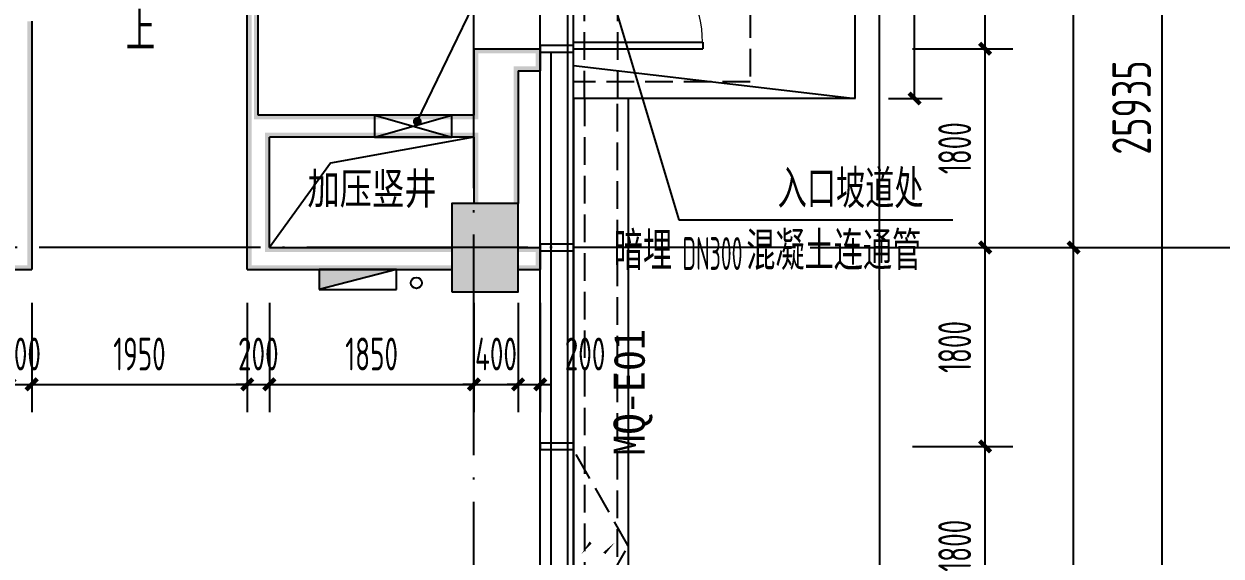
# Model space of a CAD drawing. Extents: x -228436 to 200315, y -41539 to 163917.
# Drawn here: x 53430 to 64259, y 6206 to 11025 of the extents above; entities that cross this region are included whole.
import ezdxf

# ---------------------------------------------------------------- set-up
doc = ezdxf.new("R2010")
doc.units = 0
doc.header["$LTSCALE"] = 1000
doc.header["$MEASUREMENT"] = 0
for name, pattern in [('13#楼幕墙$0$DASH', [0.35, 0.25, -0.1]), ('X-104 13#平面$0$ACAD_ISO05W100', [34, 24, -3, 0.5, -3, 0.5, -3]), ('X-104 13#平面$0$DASH', [0.35, 0.25, -0.1]), ('X-104 13#平面$0$DOTE', [2.42, 2, -0.2, 0.02, -0.2])]:
    doc.linetypes.add(name, pattern=pattern)
for name, color, linetype in [('01-标注_尺寸', 124, 'Continuous'), ('01-标注_符号', 200, 'Continuous'), ('02-TEXT_标注', 130, 'Continuous'), ('13#楼幕墙$0$A-C_幕墙龙骨', 133, 'Continuous'), ('13#楼幕墙$0$A-C_玻璃幕墙', 140, 'Continuous'), ('13#楼幕墙$0$A-C_窗', 140, 'Continuous'), ('13#楼幕墙$0$DOOR_FIRE', 220, 'Continuous'), ('PUB_HATCH', 8, 'Continuous'), ('PUB_WALL', 9, 'Continuous'), ('X-104 13#平面$0$01-标注_轴线坐标', 132, 'Continuous'), ('X-104 13#平面$0$02-TEXT_房间', 7, 'Continuous'), ('X-104 13#平面$0$02-TEXT_标注', 130, 'Continuous'), ('X-104 13#平面$0$A-C_玻璃幕墙', 140, 'Continuous'), ('X-104 13#平面$0$A-E_楼梯', 171, 'Continuous'), ('X-104 13#平面$0$A-O_散水', 134, 'Continuous'), ('X-104 13#平面$0$A-TECH_暖通', 6, 'Continuous'), ('X-104 13#平面$0$A-TECH_水', 3, 'Continuous'), ('X-104 13#平面$0$A-TECH_结构', 21, 'Continuous'), ('X-104 13#平面$0$A_AXIS-轴线', 36, 'X-104 13#平面$0$DOTE'), ('X-104 13#平面$0$A_STR-砌块墙', 121, 'Continuous'), ('X-104 13#平面$0$A_STR-砼柱', 51, 'Continuous'), ('X-104 13#平面$0$DIM_SYMB', 3, 'Continuous'), ('X-104 13#平面$0$M-道路 边线', 151, 'Continuous'), ('X-104 13#平面$0$PUB_TEXT', 7, 'Continuous')]:
    doc.layers.add(name, color=color, linetype=linetype)
doc.styles.add('_TCH_DIM', font='ros1.shx', dxfattribs={"width": 0.8, "bigfont": 'jd.shx'})
doc.styles.add('_TCH_DIM_T3', font='ros1.shx', dxfattribs={"width": 0.705882, "bigfont": 'jd.shx'})
doc.styles.add('X-104 13#平面$0$_TCH_AXIS', font='STXIHEI_0.TTF', dxfattribs={"width": 0.75})
doc.styles.add('X-104 13#平面$0$_TCH_DIM', font='ros1.shx', dxfattribs={"width": 0.8, "bigfont": 'jd.shx'})
doc.styles.add('X-104 13#平面$0$_TCH_DIM_T3', font='ros1.shx', dxfattribs={"width": 0.8, "bigfont": 'jd.shx'})
doc.styles.add('X-104 13#平面$0$_TCH_SPACE', font='STXIHEI_0.TTF', dxfattribs={"width": 0.75, "height": 5})
doc.dimstyles.new('_TCH_ARCH&&100', dxfattribs={"dimtxt": 297.5, "dimasz": 100, "dimexe": 250, "dimexo": 300, "dimgap": 126.25, "dimtad": 1, "dimdec": 0, "dimzin": 0, "dimdsep": 46, "dimtxsty": '_TCH_DIM_T3', "dimblk": 'ARCHTICK', "dimcen": 0.09, "dimclrt": 7, "dimazin": 2, "dimtfac": 1, "dimtdec": 0, "dimtix": 1, "dimtmove": 2, "dimatfit": 3, "dimfxl": 0, "dimtolj": 1, "dimtzin": 0, "dimarcsym": 0})
doc.dimstyles.new('X-104 13#平面$0$_TCH_ARCH&&100', dxfattribs={"dimtxt": 350, "dimasz": 100, "dimexe": 250, "dimexo": 300, "dimgap": 100, "dimtad": 1, "dimdec": 0, "dimzin": 0, "dimdsep": 46, "dimtxsty": 'X-104 13#平面$0$_TCH_DIM_T3', "dimblk": 'X-104 13#平面$0$_ArchTick', "dimcen": 0.09, "dimclrt": 7, "dimazin": 2, "dimtfac": 1, "dimtdec": 0, "dimtix": 1, "dimtmove": 2, "dimatfit": 3, "dimfxl": 0, "dimtolj": 1, "dimtzin": 0, "dimarcsym": 0})

# ---------------------------------------------------------------- blocks, each defined once
blk = doc.blocks.new('X-104 13#平面$0$_ArchTick')
at = {"color": 0, "linetype": 'ByBlock', "const_width": 0.4}
blk.add_lwpolyline([(-0.5, -0.5), (0.5, 0.5)], dxfattribs=at)
blk = doc.blocks.new('*D761')
at = {"layer": 'Defpoints', "color": 0, "transparency": 16777216}
for p in [(60425, 23235), (63725, 23235), (60425, -2700)]:
    blk.add_point(p, dxfattribs=at)
at = {"layer": 'X-104 13#平面$0$01-标注_轴线坐标', "color": 0, "lineweight": -2, "transparency": 16777216}
for p, q in [((60725, 23235), (63975, 23235)), ((63725, -2700), (63725, 23235)), ((60725, -2700), (63975, -2700))]:
    blk.add_line(p, q, dxfattribs=at)
at = {"layer": 'X-104 13#平面$0$01-标注_轴线坐标', "color": 0, "lineweight": -2, "transparency": 16777216, "xscale": 100, "yscale": 100, "zscale": 100}
for p, rotation in [((63725, 23235), 90), ((63725, -2700), 270)]:
    blk.add_blockref('X-104 13#平面$0$_ArchTick', p, dxfattribs=dict(at, rotation=rotation))
at = {"layer": 'X-104 13#平面$0$01-标注_轴线坐标', "color": 7, "transparency": 16777216, "insert": (63450, 10268), "char_height": 350, "attachment_point": 5, "rotation": 90, "style": 'X-104 13#平面$0$_TCH_DIM_T3'}
blk.add_mtext('\\A1;25935', dxfattribs=at)
blk = doc.blocks.new('*D763')
at = {"layer": 'Defpoints', "color": 0, "transparency": 16777216}
for p in [(60425, 9000), (62925, 9000), (60425, 0)]:
    blk.add_point(p, dxfattribs=at)
at = {"layer": 'X-104 13#平面$0$01-标注_轴线坐标', "color": 0, "lineweight": -2, "transparency": 16777216}
for p, q in [((60725, 9000), (63175, 9000)), ((62925, 0), (62925, 9000)), ((60725, 0), (63175, 0))]:
    blk.add_line(p, q, dxfattribs=at)
at = {"layer": 'X-104 13#平面$0$01-标注_轴线坐标', "color": 0, "lineweight": -2, "transparency": 16777216, "xscale": 100, "yscale": 100, "zscale": 100}
for p, rotation in [((62925, 9000), 90), ((62925, 0), 270)]:
    blk.add_blockref('X-104 13#平面$0$_ArchTick', p, dxfattribs=dict(at, rotation=rotation))
at = {"layer": 'X-104 13#平面$0$01-标注_轴线坐标', "color": 7, "transparency": 16777216, "insert": (62650, 4500), "char_height": 350, "attachment_point": 5, "rotation": 90, "style": 'X-104 13#平面$0$_TCH_DIM_T3'}
blk.add_mtext('\\A1;9000', dxfattribs=at)
blk = doc.blocks.new('*D764')
at = {"layer": 'Defpoints', "color": 0, "transparency": 16777216}
for p in [(60425, 14400), (62925, 14400), (60425, 9000)]:
    blk.add_point(p, dxfattribs=at)
at = {"layer": 'X-104 13#平面$0$01-标注_轴线坐标', "color": 0, "lineweight": -2, "transparency": 16777216}
for p, q in [((60725, 14400), (63175, 14400)), ((62925, 9000), (62925, 14400)), ((60725, 9000), (63175, 9000))]:
    blk.add_line(p, q, dxfattribs=at)
at = {"layer": 'X-104 13#平面$0$01-标注_轴线坐标', "color": 0, "lineweight": -2, "transparency": 16777216, "xscale": 100, "yscale": 100, "zscale": 100}
for p, rotation in [((62925, 14400), 90), ((62925, 9000), 270)]:
    blk.add_blockref('X-104 13#平面$0$_ArchTick', p, dxfattribs=dict(at, rotation=rotation))
at = {"layer": 'X-104 13#平面$0$01-标注_轴线坐标', "color": 7, "transparency": 16777216, "insert": (62650, 11700), "char_height": 350, "attachment_point": 5, "rotation": 90, "style": 'X-104 13#平面$0$_TCH_DIM_T3'}
blk.add_mtext('\\A1;5400', dxfattribs=at)
blk = doc.blocks.new('13#楼幕墙$0$A$C62EA228A')
at = {"linetype": '13#楼幕墙$0$DASH'}
blk.add_lwpolyline([(10, -300), (-860, -797), (-1730, -300)], dxfattribs=at)
at = {"layer": '13#楼幕墙$0$A-C_玻璃幕墙', "color": 1}
blk.add_lwpolyline([(-889, -674, 0, 25, 0), (-792, -580, 0, 0, 0), (-890, -456, 25, 0, 0), (-786, -374, 0, 0, 0)], format="xyseb", dxfattribs=at)
blk = doc.blocks.new('13#楼幕墙$0$A$C7A413A1D')
blk.add_lwpolyline([(-70, -300), (-10, -300), (-10, 0), (-70, 0)], close=True)
blk = doc.blocks.new('13#楼幕墙$0$$DorLib2D$00000001')
for p, q in [((0.45, 0.975), (0.5, 0.975)), ((0.45, 0), (0.45, 0.975)), ((0.5, 0), (0.5, 0.975)), ((0.5, 0), (0.45, 0))]:
    blk.add_line(p, q)
at = {"lineweight": 13}
blk.add_arc((0.475, 0), 0.975, 91.46928, 180, dxfattribs=at)
blk = doc.blocks.new('13#楼幕墙')
at = {"layer": '13#楼幕墙$0$A-C_玻璃幕墙'}
for p, q in [((58100, -800), (58100, 18820)), ((58200, -900), (58200, 10770)), ((58350, -1050), (58350, 10770))]:
    blk.add_line(p, q, dxfattribs=at)
blk.add_lwpolyline([(4493, 15500), (-900, 15500), (-900, -1700), (22100, -1700), (22100, -1100), (58400, -1100), (58400, 18960), (53293, 23245), (37800, 14300), (37800, 10200), (12500, 10200), (4493, 15500)], dxfattribs=at)
at = {"layer": '13#楼幕墙$0$A-C_幕墙龙骨', "rotation": 90}
for p in [(58100, 10840), (58100, 9040), (58100, 7240)]:
    blk.add_blockref('13#楼幕墙$0$A$C7A413A1D', p, dxfattribs=at)
at = {"layer": '13#楼幕墙$0$A-C_窗', "xscale": -1, "rotation": 90}
blk.add_blockref('13#楼幕墙$0$A$C62EA228A', (58100, 5440), dxfattribs=at)
at = {"layer": '13#楼幕墙$0$DOOR_FIRE', "xscale": 1200.000000000032, "yscale": 1200.000000000032, "zscale": 1200.000000000032, "rotation": 270}
blk.add_blockref('13#楼幕墙$0$$DorLib2D$00000001', (58400, 11400), dxfattribs=at)
blk = doc.blocks.new('X-104 13#平面$0$$TwtSys$00000434')
for p, q in [((-0.5, 0.5), (-0.5, -0.5)), ((-0.5, -0.5), (0.5, 0.5)), ((0.5, 0.5), (-0.5, 0.5)), ((0.5, -0.5), (0.5, 0.5)), ((-0.5, -0.5), (0.5, -0.5))]:
    blk.add_line(p, q)
blk.add_solid([(0.5, -0.5), (0.5, 0.5), (-0.5, -0.5)])
blk = doc.blocks.new('X-104 13#平面$0$A$C55540B70')
at = {"layer": 'X-104 13#平面$0$A-TECH_水'}
blk.add_circle((-520, 8680), 50, dxfattribs=at)
at = {"layer": 'X-104 13#平面$0$A-TECH_水', "xscale": -700, "yscale": -180, "zscale": 700}
blk.add_blockref('X-104 13#平面$0$$TwtSys$00000434', (-1050, 8710), dxfattribs=at)
blk = doc.blocks.new('*U77')
blk.add_lwpolyline([(200, 0), (200, 700), (0, 700), (0, 0), (200, 0), (0, 700), (0, 0), (200, 700)])
blk = doc.blocks.new('X-104 13#平面$0$A$C0BB3323F')
at = {"layer": 'Defpoints'}
blk.add_lwpolyline([(59300, 600), (59300, 20660), (54205, 24935), (38700, 16000), (38700, 11900), (13400, 11900), (5393, 17200), (0, 17200), (0, 0), (23000, 0), (23000, 600)], close=True, dxfattribs=at)
at = {"layer": 'X-104 13#平面$0$M-道路 边线', "ltscale": 0.5}
blk.add_line((62076, -2539), (62069, 17786), dxfattribs=at)
blk = doc.blocks.new('_FZH')
blk.add_lwpolyline([(-0.5, -0.5), (0.5, -0.5), (0.5, 0.5), (-0.5, 0.5)], close=True)
at = {"layer": 'PUB_HATCH'}
blk.add_solid([(-0.5, -0.5), (0.5, -0.5), (-0.5, 0.5), (0.5, 0.5)], dxfattribs=at)
blk = doc.blocks.new('_ArchTick')
at = {"color": 0, "linetype": 'ByBlock', "const_width": 0.4}
blk.add_lwpolyline([(-0.5, -0.5), (0.5, 0.5)], dxfattribs=at)
blk = doc.blocks.new('*D438')
at = {"layer": '01-标注_尺寸', "color": 0, "lineweight": -2, "transparency": 16777216}
for p, q in [((61468, 12000), (62375, 12000)), ((62125, 10800), (62125, 12000)), ((61468, 10800), (62375, 10800))]:
    blk.add_line(p, q, dxfattribs=at)
at = {"layer": 'Defpoints', "color": 0, "transparency": 16777216}
for p in [(61168, 12000), (62125, 12000), (61168, 10800)]:
    blk.add_point(p, dxfattribs=at)
at = {"layer": '01-标注_尺寸', "color": 0, "lineweight": -2, "transparency": 16777216, "xscale": 100, "yscale": 100, "zscale": 100}
for p, rotation in [((62125, 12000), 90), ((62125, 10800), 270)]:
    blk.add_blockref('_ArchTick', p, dxfattribs=dict(at, rotation=rotation))
at = {"layer": '01-标注_尺寸', "color": 7, "transparency": 16777216, "insert": (61850, 11400), "char_height": 297.5, "attachment_point": 5, "rotation": 90, "style": '_TCH_DIM_T3'}
blk.add_mtext('\\A1;1200', dxfattribs=at)
blk = doc.blocks.new('*D439')
at = {"layer": '01-标注_尺寸', "color": 0, "lineweight": -2, "transparency": 16777216}
for p, q in [((61468, 10800), (62375, 10800)), ((62125, 9000), (62125, 10800)), ((61468, 9000), (62375, 9000))]:
    blk.add_line(p, q, dxfattribs=at)
at = {"layer": 'Defpoints', "color": 0, "transparency": 16777216}
for p in [(61168, 10800), (62125, 10800), (61168, 9000)]:
    blk.add_point(p, dxfattribs=at)
at = {"layer": '01-标注_尺寸', "color": 0, "lineweight": -2, "transparency": 16777216, "xscale": 100, "yscale": 100, "zscale": 100}
for p, rotation in [((62125, 10800), 90), ((62125, 9000), 270)]:
    blk.add_blockref('_ArchTick', p, dxfattribs=dict(at, rotation=rotation))
at = {"layer": '01-标注_尺寸', "color": 7, "transparency": 16777216, "insert": (61850, 9900), "char_height": 297.5, "attachment_point": 5, "rotation": 90, "style": '_TCH_DIM_T3'}
blk.add_mtext('\\A1;1800', dxfattribs=at)
blk = doc.blocks.new('*D440')
at = {"layer": '01-标注_尺寸', "color": 0, "lineweight": -2, "transparency": 16777216}
for p, q in [((61468, 9000), (62375, 9000)), ((62125, 7200), (62125, 9000)), ((61468, 7200), (62375, 7200))]:
    blk.add_line(p, q, dxfattribs=at)
at = {"layer": 'Defpoints', "color": 0, "transparency": 16777216}
for p in [(61168, 9000), (62125, 9000), (61168, 7200)]:
    blk.add_point(p, dxfattribs=at)
at = {"layer": '01-标注_尺寸', "color": 0, "lineweight": -2, "transparency": 16777216, "xscale": 100, "yscale": 100, "zscale": 100}
for p, rotation in [((62125, 9000), 90), ((62125, 7200), 270)]:
    blk.add_blockref('_ArchTick', p, dxfattribs=dict(at, rotation=rotation))
at = {"layer": '01-标注_尺寸', "color": 7, "transparency": 16777216, "insert": (61850, 8100), "char_height": 297.5, "attachment_point": 5, "rotation": 90, "style": '_TCH_DIM_T3'}
blk.add_mtext('\\A1;1800', dxfattribs=at)
blk = doc.blocks.new('*D441')
at = {"layer": '01-标注_尺寸', "color": 0, "lineweight": -2, "transparency": 16777216}
for p, q in [((61468, 7200), (62375, 7200)), ((62125, 5400), (62125, 7200)), ((61468, 5400), (62375, 5400))]:
    blk.add_line(p, q, dxfattribs=at)
at = {"layer": 'Defpoints', "color": 0, "transparency": 16777216}
for p in [(61168, 7200), (62125, 7200), (61168, 5400)]:
    blk.add_point(p, dxfattribs=at)
at = {"layer": '01-标注_尺寸', "color": 0, "lineweight": -2, "transparency": 16777216, "xscale": 100, "yscale": 100, "zscale": 100}
for p, rotation in [((62125, 7200), 90), ((62125, 5400), 270)]:
    blk.add_blockref('_ArchTick', p, dxfattribs=dict(at, rotation=rotation))
at = {"layer": '01-标注_尺寸', "color": 7, "transparency": 16777216, "insert": (61850, 6300), "char_height": 297.5, "attachment_point": 5, "rotation": 90, "style": '_TCH_DIM_T3'}
blk.add_mtext('\\A1;1800', dxfattribs=at)
blk = doc.blocks.new('*D641')
at = {"layer": '01-标注_尺寸', "color": 0, "lineweight": -2, "transparency": 16777216}
for p, q in [((57900, 8500), (57900, 7511)), ((58100, 8500), (58100, 7511)), ((57900, 7761), (57800, 7761)), ((57900, 7761), (58100, 7761)), ((58100, 7761), (58200, 7761))]:
    blk.add_line(p, q, dxfattribs=at)
at = {"layer": 'Defpoints', "color": 0, "transparency": 16777216}
for p in [(57900, 8800), (58100, 8800), (58100, 7761)]:
    blk.add_point(p, dxfattribs=at)
at = {"layer": '01-标注_尺寸', "color": 0, "lineweight": -2, "transparency": 16777216, "xscale": 100, "yscale": 100, "zscale": 100}
blk.add_blockref('_ArchTick', (57900, 7761), dxfattribs=at)
at = {"layer": '01-标注_尺寸', "color": 0, "lineweight": -2, "transparency": 16777216, "xscale": 100, "yscale": 100, "zscale": 100, "rotation": 180}
blk.add_blockref('_ArchTick', (58100, 7761), dxfattribs=at)
at = {"layer": '01-标注_尺寸', "color": 7, "transparency": 16777216, "insert": (58506, 8036), "char_height": 297.5, "attachment_point": 5, "style": '_TCH_DIM_T3'}
blk.add_mtext('\\A1;200', dxfattribs=at)
blk = doc.blocks.new('*D642')
at = {"layer": '01-标注_尺寸', "color": 0, "lineweight": -2, "transparency": 16777216}
for p, q in [((57500, 8500), (57500, 7511)), ((57900, 8500), (57900, 7511)), ((57500, 7761), (57400, 7761)), ((57500, 7761), (57900, 7761)), ((57900, 7761), (58000, 7761))]:
    blk.add_line(p, q, dxfattribs=at)
at = {"layer": 'Defpoints', "color": 0, "transparency": 16777216}
for p in [(57500, 8800), (57900, 8800), (57900, 7761)]:
    blk.add_point(p, dxfattribs=at)
at = {"layer": '01-标注_尺寸', "color": 0, "lineweight": -2, "transparency": 16777216, "xscale": 100, "yscale": 100, "zscale": 100}
blk.add_blockref('_ArchTick', (57500, 7761), dxfattribs=at)
at = {"layer": '01-标注_尺寸', "color": 0, "lineweight": -2, "transparency": 16777216, "xscale": 100, "yscale": 100, "zscale": 100, "rotation": 180}
blk.add_blockref('_ArchTick', (57900, 7761), dxfattribs=at)
at = {"layer": '01-标注_尺寸', "color": 7, "transparency": 16777216, "insert": (57700, 8036), "char_height": 297.5, "attachment_point": 5, "style": '_TCH_DIM_T3'}
blk.add_mtext('\\A1;400', dxfattribs=at)
blk = doc.blocks.new('*D643')
at = {"layer": '01-标注_尺寸', "color": 0, "lineweight": -2, "transparency": 16777216}
for p, q in [((55650, 8500), (55650, 7511)), ((57500, 8500), (57500, 7511)), ((55650, 7761), (57500, 7761))]:
    blk.add_line(p, q, dxfattribs=at)
at = {"layer": 'Defpoints', "color": 0, "transparency": 16777216}
for p in [(55650, 8800), (57500, 8800), (57500, 7761)]:
    blk.add_point(p, dxfattribs=at)
at = {"layer": '01-标注_尺寸', "color": 0, "lineweight": -2, "transparency": 16777216, "xscale": 100, "yscale": 100, "zscale": 100, "rotation": 180}
blk.add_blockref('_ArchTick', (55650, 7761), dxfattribs=at)
at = {"layer": '01-标注_尺寸', "color": 0, "lineweight": -2, "transparency": 16777216, "xscale": 100, "yscale": 100, "zscale": 100}
blk.add_blockref('_ArchTick', (57500, 7761), dxfattribs=at)
at = {"layer": '01-标注_尺寸', "color": 7, "transparency": 16777216, "insert": (56575, 8036), "char_height": 297.5, "attachment_point": 5, "style": '_TCH_DIM_T3'}
blk.add_mtext('\\A1;1850', dxfattribs=at)
blk = doc.blocks.new('*D644')
at = {"layer": '01-标注_尺寸', "color": 0, "lineweight": -2, "transparency": 16777216}
for p, q in [((55450, 8500), (55450, 7511)), ((55650, 8500), (55650, 7511)), ((55450, 7761), (55350, 7761)), ((55450, 7761), (55650, 7761)), ((55650, 7761), (55750, 7761))]:
    blk.add_line(p, q, dxfattribs=at)
at = {"layer": 'Defpoints', "color": 0, "transparency": 16777216}
for p in [(55450, 8800), (55650, 8800), (55650, 7761)]:
    blk.add_point(p, dxfattribs=at)
at = {"layer": '01-标注_尺寸', "color": 0, "lineweight": -2, "transparency": 16777216, "xscale": 100, "yscale": 100, "zscale": 100}
blk.add_blockref('_ArchTick', (55450, 7761), dxfattribs=at)
at = {"layer": '01-标注_尺寸', "color": 0, "lineweight": -2, "transparency": 16777216, "xscale": 100, "yscale": 100, "zscale": 100, "rotation": 180}
blk.add_blockref('_ArchTick', (55650, 7761), dxfattribs=at)
at = {"layer": '01-标注_尺寸', "color": 7, "transparency": 16777216, "insert": (55550, 8036), "char_height": 297.5, "attachment_point": 5, "style": '_TCH_DIM_T3'}
blk.add_mtext('\\A1;200', dxfattribs=at)
blk = doc.blocks.new('*D645')
at = {"layer": '01-标注_尺寸', "color": 0, "lineweight": -2, "transparency": 16777216}
for p, q in [((53500, 8500), (53500, 7511)), ((55450, 8500), (55450, 7511)), ((53500, 7761), (55450, 7761))]:
    blk.add_line(p, q, dxfattribs=at)
at = {"layer": 'Defpoints', "color": 0, "transparency": 16777216}
for p in [(53500, 8800), (55450, 8800), (55450, 7761)]:
    blk.add_point(p, dxfattribs=at)
at = {"layer": '01-标注_尺寸', "color": 0, "lineweight": -2, "transparency": 16777216, "xscale": 100, "yscale": 100, "zscale": 100, "rotation": 180}
blk.add_blockref('_ArchTick', (53500, 7761), dxfattribs=at)
at = {"layer": '01-标注_尺寸', "color": 0, "lineweight": -2, "transparency": 16777216, "xscale": 100, "yscale": 100, "zscale": 100}
blk.add_blockref('_ArchTick', (55450, 7761), dxfattribs=at)
at = {"layer": '01-标注_尺寸', "color": 7, "transparency": 16777216, "insert": (54475, 8036), "char_height": 297.5, "attachment_point": 5, "style": '_TCH_DIM_T3'}
blk.add_mtext('\\A1;1950', dxfattribs=at)
blk = doc.blocks.new('*D646')
at = {"layer": '01-标注_尺寸', "color": 0, "lineweight": -2, "transparency": 16777216}
for p, q in [((53300, 8500), (53300, 7511)), ((53500, 8500), (53500, 7511)), ((53300, 7761), (53200, 7761)), ((53300, 7761), (53500, 7761)), ((53500, 7761), (53600, 7761))]:
    blk.add_line(p, q, dxfattribs=at)
at = {"layer": 'Defpoints', "color": 0, "transparency": 16777216}
for p in [(53300, 8800), (53500, 8800), (53500, 7761)]:
    blk.add_point(p, dxfattribs=at)
at = {"layer": '01-标注_尺寸', "color": 0, "lineweight": -2, "transparency": 16777216, "xscale": 100, "yscale": 100, "zscale": 100}
blk.add_blockref('_ArchTick', (53300, 7761), dxfattribs=at)
at = {"layer": '01-标注_尺寸', "color": 0, "lineweight": -2, "transparency": 16777216, "xscale": 100, "yscale": 100, "zscale": 100, "rotation": 180}
blk.add_blockref('_ArchTick', (53500, 7761), dxfattribs=at)
at = {"layer": '01-标注_尺寸', "color": 7, "transparency": 16777216, "insert": (53400, 8036), "char_height": 297.5, "attachment_point": 5, "style": '_TCH_DIM_T3'}
blk.add_mtext('\\A1;200', dxfattribs=at)
blk = doc.blocks.new('*D707')
at = {"layer": '01-标注_尺寸', "color": 0, "lineweight": -2, "transparency": 16777216}
for p, q in [((61250, 13050), (61737, 13050)), ((61487, 10350), (61487, 13050)), ((61250, 10350), (61737, 10350))]:
    blk.add_line(p, q, dxfattribs=at)
at = {"layer": 'Defpoints', "color": 0, "transparency": 16777216}
for p in [(60950, 13050), (61487, 13050), (60950, 10350)]:
    blk.add_point(p, dxfattribs=at)
at = {"layer": '01-标注_尺寸', "color": 0, "lineweight": -2, "transparency": 16777216, "xscale": 100, "yscale": 100, "zscale": 100}
for p, rotation in [((61487, 13050), 90), ((61487, 10350), 270)]:
    blk.add_blockref('_ArchTick', p, dxfattribs=dict(at, rotation=rotation))
at = {"layer": '01-标注_尺寸', "color": 7, "transparency": 16777216, "insert": (61212, 11700), "char_height": 297.5, "attachment_point": 5, "rotation": 90, "style": '_TCH_DIM_T3'}
blk.add_mtext('\\A1;2700', dxfattribs=at)
blk = doc.blocks.new('X-104 13#平面$0$轴网')
at = {"layer": 'X-104 13#平面$0$01-标注_轴线坐标'}
blk.add_line((60543.5, 9000), (64543.5, 9000), dxfattribs=at)
at = {"layer": 'X-104 13#平面$0$A_AXIS-轴线', "linetype": 'X-104 13#平面$0$DOTE'}
for p, q in [((57500, -7401), (57500, 24620.3)), ((60408.4, 9000), (-2925, 9000))]:
    blk.add_line(p, q, dxfattribs=at)
at = {"layer": 'X-104 13#平面$0$01-标注_轴线坐标'}
for p1, p2, distance, picture, middle in [((60425, -2700), (60425, 23235.1), -3300, '*D761', (63450, 10267.5)), ((60425, 9000), (60425, 14400), -2500, '*D764', (62650, 11700)), ((60425, 0), (60425, 9000), -2500, '*D763', (62650, 4500))]:
    dim = blk.add_aligned_dim(p1=p1, p2=p2, distance=distance, dimstyle='X-104 13#平面$0$_TCH_ARCH&&100', dxfattribs=at)
    dim.commit()
    dim.dimension.update_dxf_attribs({"geometry": picture, "text_midpoint": middle})
blk = doc.blocks.new('X-104 13#平面')
at = {"layer": 'PUB_WALL'}
for points in [[(55450, 10100), (55450, 16000), (55490, 16000), (55490, 10100)], [(55550, 10200), (55550, 16000), (55510, 16000), (55510, 10160)], [(53500, 11050), (53500, 8800), (53460, 8840), (53460, 11050)], [(57500, 10800), (58100, 10800), (58100, 10760), (57540, 10760)], [(57500, 10800), (57500, 10200), (57540, 10160), (57540, 10760)], [(58100, 10800), (58100, 10600), (58060, 10600), (58060, 10800)], [(57900, 10600), (58100, 10600), (58100, 10640), (57860, 10640)], [(57900, 10600), (57900, 10100), (57860, 10100), (57860, 10640)], [(57500, 10200), (55550, 10200), (55510, 10160), (57540, 10160)], [(55450, 8800), (55450, 10100), (55490, 10100), (55490, 8840)], [(57860, 9400), (57900, 9400), (57900, 10100), (57860, 10100)], [(55650, 9000), (55650, 10000), (55610, 10040), (55610, 8960)], [(57500, 10000), (55650, 10000), (55610, 10040), (57540, 10040)], [(57500, 9400), (57540, 9400), (57540, 10040), (57500, 10000)], [(57900, 9400), (57300, 9400), (57340, 9360), (57860, 9360)], [(57300, 9400), (57300, 8600), (57340, 8640), (57340, 9360)], [(57900, 8600), (57900, 9400), (57860, 9360), (57860, 8640)], [(57300, 8960), (57300, 9000), (55650, 9000), (55610, 8960)], [(57900, 9000), (57900, 8960), (58100, 8960), (58100, 9000)], [(58100, 9000), (58060, 9000), (58060, 8800), (58100, 8800)], [(52700, 8800), (53500, 8800), (53460, 8840), (52700, 8840)], [(57300, 8800), (57300, 8840), (55490, 8840), (55450, 8800)], [(57900, 8840), (57900, 8800), (58100, 8800), (58100, 8840)], [(57300, 8600), (57900, 8600), (57860, 8640), (57340, 8640)]]:
    blk.add_hatch(color=256, dxfattribs=at).paths.add_polyline_path(points)
at = {"layer": 'X-104 13#平面$0$A-C_玻璃幕墙', "linetype": 'X-104 13#平面$0$DASH'}
blk.add_lwpolyline([(60000, 10500), (58400, 10500), (58400, 12900), (60000, 12900)], close=True, dxfattribs=at)
at = {"layer": 'X-104 13#平面$0$A-E_楼梯'}
for p, q in [((58400, 10350), (58400, 13050)), ((60950, 10350), (60950, 13050)), ((58400, 10650), (60950, 10350)), ((60950, 10350), (58400, 10350))]:
    blk.add_line(p, q, dxfattribs=at)
at = {"layer": 'X-104 13#平面$0$A-O_散水', "linetype": 'X-104 13#平面$0$DASH'}
blk.add_lwpolyline([(58800, 10350), (58500, 10350), (58500, 13050), (58800, 13050)], close=True, dxfattribs=at)
at = {"layer": 'X-104 13#平面$0$A-O_散水'}
blk.add_lwpolyline([(58400, 10350), (58400, -1100), (56000, -1100), (56000, -1600), (58900, -1600), (58900, 10350)], dxfattribs=at)
at = {"layer": 'X-104 13#平面$0$A-O_散水', "linetype": 'X-104 13#平面$0$DASH'}
blk.add_lwpolyline([(58500, 10350), (58500, -1200), (56100, -1200), (56100, -1500), (58800, -1500), (58800, 10350)], dxfattribs=at)
at = {"layer": 'X-104 13#平面$0$A-TECH_结构'}
blk.add_lwpolyline([(58350, -1050), (58350, 18936.6), (53287.9, 23184.2), (37850, 14271.1), (37850, 10150), (12485, 10150), (4477.5, 15450), (-850, 15450), (-850, -1650), (22050, -1650), (22050, -1050)], close=True, dxfattribs=at)
at = {"layer": 'X-104 13#平面$0$A_STR-砌块墙'}
for p, q in [((55450, 10100), (55450, 16000)), ((55550, 10200), (55550, 16000)), ((53500, 11050), (53500, 8800)), ((57500, 10800), (58100, 10800)), ((57500, 10800), (57500, 10200)), ((58100, 10800), (58100, 10600)), ((57900, 10600), (58100, 10600)), ((57900, 10600), (57900, 10100)), ((57500, 10200), (55550, 10200)), ((55450, 8800), (55450, 10100)), ((57900, 10100), (57900, 9400)), ((55650, 9000), (55650, 10000)), ((57500, 10000), (55650, 10000)), ((57500, 10000), (57500, 9400)), ((55650, 9000), (57300, 9000)), ((57900, 9000), (58100, 9000)), ((58100, 9000), (58100, 8800)), ((52700, 8800), (53500, 8800)), ((55450, 8800), (57300, 8800)), ((57900, 8800), (58100, 8800))]:
    blk.add_line(p, q, dxfattribs=at)
at = {"layer": 'X-104 13#平面$0$DIM_SYMB'}
blk.add_lwpolyline([(57500, 10000), (56203.9, 9764.9), (55650, 9000)], dxfattribs=at)
for name, p in [('X-104 13#平面$0$A$C55540B70', (57500, 0)), ('X-104 13#平面$0$A$C0BB3323F', (-900, -1700)), ('X-104 13#平面$0$轴网', (0, 0))]:
    blk.add_blockref(name, p)
at = {"layer": 'X-104 13#平面$0$A-TECH_暖通', "rotation": 270}
blk.add_blockref('*U77', (56600, 10200), dxfattribs=at)
at = {"layer": 'X-104 13#平面$0$A-TECH_结构'}
blk.add_blockref('13#楼幕墙', (0, 0), dxfattribs=at)
at = {"layer": 'X-104 13#平面$0$A_STR-砼柱', "xscale": 600, "yscale": 800, "zscale": 800}
blk.add_blockref('_FZH', (57600, 9000), dxfattribs=at)
at = {"layer": 'X-104 13#平面$0$02-TEXT_房间', "style": 'X-104 13#平面$0$_TCH_SPACE', "width": 0.75}
blk.add_text('加压竖井', height=285.43, dxfattribs=at).set_placement((55994.7, 9392.4))
at = {"layer": 'X-104 13#平面$0$02-TEXT_标注', "linetype": 'X-104 13#平面$0$ACAD_ISO05W100', "style": 'X-104 13#平面$0$_TCH_AXIS'}
blk.add_text('MQ-E01', height=281.25, rotation=90, dxfattribs=at).set_placement((59045.7, 7115.9))
at = {"layer": 'X-104 13#平面$0$PUB_TEXT', "style": 'X-104 13#平面$0$_TCH_DIM', "width": 0.8}
blk.add_text('上', height=347.3, dxfattribs=at).set_placement((54352.4, 10785))

msp = doc.modelspace()

# ---------------------------------------------------------------- linework, layer by layer
at = {"layer": '01-标注_符号'}
for p, q in [((56988.1, 10141.2), (57635, 11483.2)), ((58696, 11454.5), (59355.5, 9252)), ((59355.5, 9252), (61833.3, 9252))]:
    msp.add_line(p, q, dxfattribs=at)
at = {"layer": '01-标注_符号', "const_width": 40}
msp.add_lwpolyline([(56979.4, 10123.2, 1), (56996.7, 10159.3, 1)], format="xyb", close=True, dxfattribs=at)

# ---------------------------------------------------------------- block references
msp.add_blockref('X-104 13#平面', (0, 0))

# ---------------------------------------------------------------- texts
at = {"layer": '02-TEXT_标注', "style": '_TCH_DIM'}
for s, height, width, p in [('入口坡道处', 347.29, 0.8, (60247.9, 9357)), ('暗埋', 347.29, 0.8, (58766, 8797)), ('混凝土连通管', 347.29, 0.8, (59963.6, 8797)), ('DN300', 297.5, 0.564706, (59386.8, 8797))]:
    msp.add_text(s, height=height, dxfattribs=dict(at, width=width)).set_placement(p)

# ---------------------------------------------------------------- dimensions: what is measured, and where the dimension line sits
at = {"layer": '01-标注_尺寸'}
for p1, p2, distance, picture, middle in [((60950, 10350), (60950, 13050), -537.1, '*D707', (61212.1, 11700)), ((61168.2, 10800), (61168.2, 12000), -956.8, '*D438', (61850, 11400)), ((61168.2, 9000), (61168.2, 10800), -956.8, '*D439', (61850, 9900)), ((61168.2, 7200), (61168.2, 9000), -956.8, '*D440', (61850, 8100)), ((53300, 8800), (53500, 8800), -1039, '*D646', (53400, 8036)), ((53500, 8800), (55450, 8800), -1039, '*D645', (54475, 8036)), ((55450, 8800), (55650, 8800), -1039, '*D644', (55550, 8036)), ((55650, 8800), (57500, 8800), -1039, '*D643', (56575, 8036)), ((57500, 8800), (57900, 8800), -1039, '*D642', (57700, 8036)), ((61168.2, 5400), (61168.2, 7200), -956.8, '*D441', (61850, 6300))]:
    dim = msp.add_aligned_dim(p1=p1, p2=p2, distance=distance, dimstyle='_TCH_ARCH&&100', dxfattribs=at)
    dim.commit()
    dim.dimension.update_dxf_attribs({"geometry": picture, "text_midpoint": middle})
dim = msp.add_linear_dim(base=(58100, 7761), p1=(57900, 8800), p2=(58100, 8800), angle=0, dimstyle='_TCH_ARCH&&100', dxfattribs=at)
dim.commit()
dim.dimension.update_dxf_attribs({"geometry": '*D641', "text_midpoint": (58505.7, 8036), "dimtype": 161})

doc.saveas('drawing.dxf')
